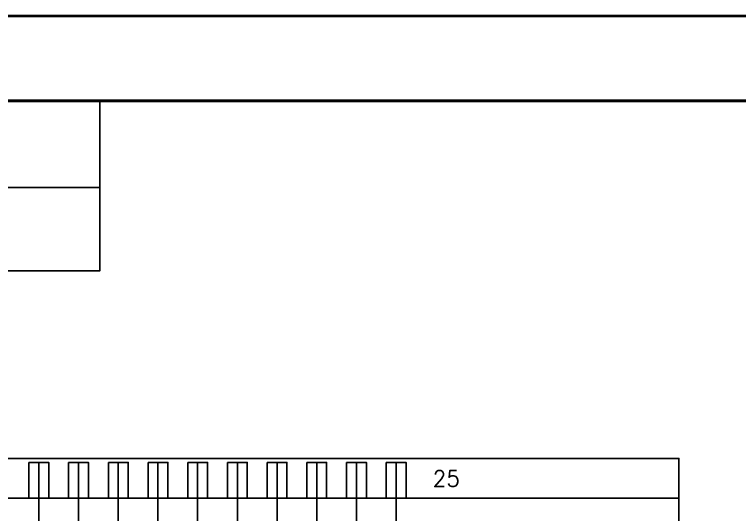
# Model space of a CAD drawing. Header units: millimetres. Extents: x 50 to 800, y 302 to 428.
# Drawn here: x 482.32 to 518.85, y 402.91 to 428.07 of the extents above; entities that cross this region are included whole.
import ezdxf
from ezdxf.enums import TextEntityAlignment as Align

# ---------------------------------------------------------------- set-up
doc = ezdxf.new("R2010")
doc.units = ezdxf.units.MM
doc.header["$LTSCALE"] = 3
for name, color, linetype in [('1', 4, 'CONTINUOUS'), ('DWG', 7, 'CONTINUOUS'), ('seg', 3, 'CONTINUOUS'), ('title', 7, 'CONTINUOUS')]:
    doc.layers.add(name, color=color, linetype=linetype)
doc.styles.add('ROMANS', font='romans.shx')

# ---------------------------------------------------------------- blocks, each defined once
blk = doc.blocks.new('SIGN-C')
at = {"layer": '1', "color": 4, "const_width": 0.238}
blk.add_lwpolyline([(0, 0), (0, 210), (297, 210), (297, 0)], close=True, dxfattribs=at)
at = {"layer": 'title'}
blk.add_line((7.137, 195.576), (92.178, 195.576), dxfattribs=at)
at = {"layer": 'title', "const_width": 0.238}
blk.add_lwpolyline([(7.137, 7.137), (7.137, 202.863), (289.863, 202.863), (289.863, 7.137)], close=True, dxfattribs=at)
at = {"layer": 'title'}
blk.add_lwpolyline([(7.137, 202.863), (7.137, 188.588), (92.178, 188.588), (92.178, 202.863)], close=True, dxfattribs=at)
blk = doc.blocks.new('DWG')
at = {"layer": 'DWG'}
blk.add_line((0, 42.5), (76.5, 42.5), dxfattribs=at)
for points in [[(0, 0), (0, 44.5), (76.5, 44.5), (76.5, 0)], [(43.75, 44.3), (43.75, 42.5), (44.75, 42.5), (44.75, 44.3)], [(45.75, 44.3), (45.75, 42.5), (46.75, 42.5), (46.75, 44.3)], [(47.75, 44.3), (47.75, 42.5), (48.75, 42.5), (48.75, 44.3)], [(49.75, 44.3), (49.75, 42.5), (50.75, 42.5), (50.75, 44.3)], [(51.75, 44.3), (51.75, 42.5), (52.75, 42.5), (52.75, 44.3)], [(53.75, 44.3), (53.75, 42.5), (54.75, 42.5), (54.75, 44.3)], [(55.75, 44.3), (55.75, 42.5), (56.75, 42.5), (56.75, 44.3)], [(57.75, 44.3), (57.75, 42.5), (58.75, 42.5), (58.75, 44.3)], [(59.75, 44.3), (59.75, 42.5), (60.75, 42.5), (60.75, 44.3)], [(61.75, 44.3), (61.75, 42.5), (62.75, 42.5), (62.75, 44.3)]]:
    blk.add_lwpolyline(points, close=True, dxfattribs=at)
at = {"layer": 'DWG', "style": 'ROMANS'}
blk.add_text('25', height=0.804, dxfattribs=at).set_placement((64.781, 43.49), align=Align.MIDDLE)

msp = doc.modelspace()

# ---------------------------------------------------------------- linework, layer by layer
at = {"layer": 'seg'}
for p, q in [((483.552, 405.529), (483.552, 401.435)), ((485.552, 405.529), (485.552, 401.474)), ((487.552, 405.529), (487.552, 401.514)), ((489.552, 405.529), (489.552, 401.554)), ((491.552, 405.529), (491.552, 401.593)), ((493.552, 405.529), (493.552, 401.633)), ((495.552, 405.529), (495.552, 401.672)), ((497.552, 405.529), (497.552, 401.712)), ((499.552, 405.529), (499.552, 401.751)), ((501.552, 405.529), (501.552, 401.791))]:
    msp.add_line(p, q, dxfattribs=at)

# ---------------------------------------------------------------- block references
at = {"layer": 'DWG'}
msp.add_blockref('DWG', (439.302, 361.229), dxfattribs=at)
at = {"layer": 'title', "xscale": 0.5987992081486201, "yscale": 0.5987992081486201, "zscale": 0.5987992081486242}
msp.add_blockref('SIGN-C', (431.432, 302.253), dxfattribs=at)

doc.saveas('drawing.dxf')
